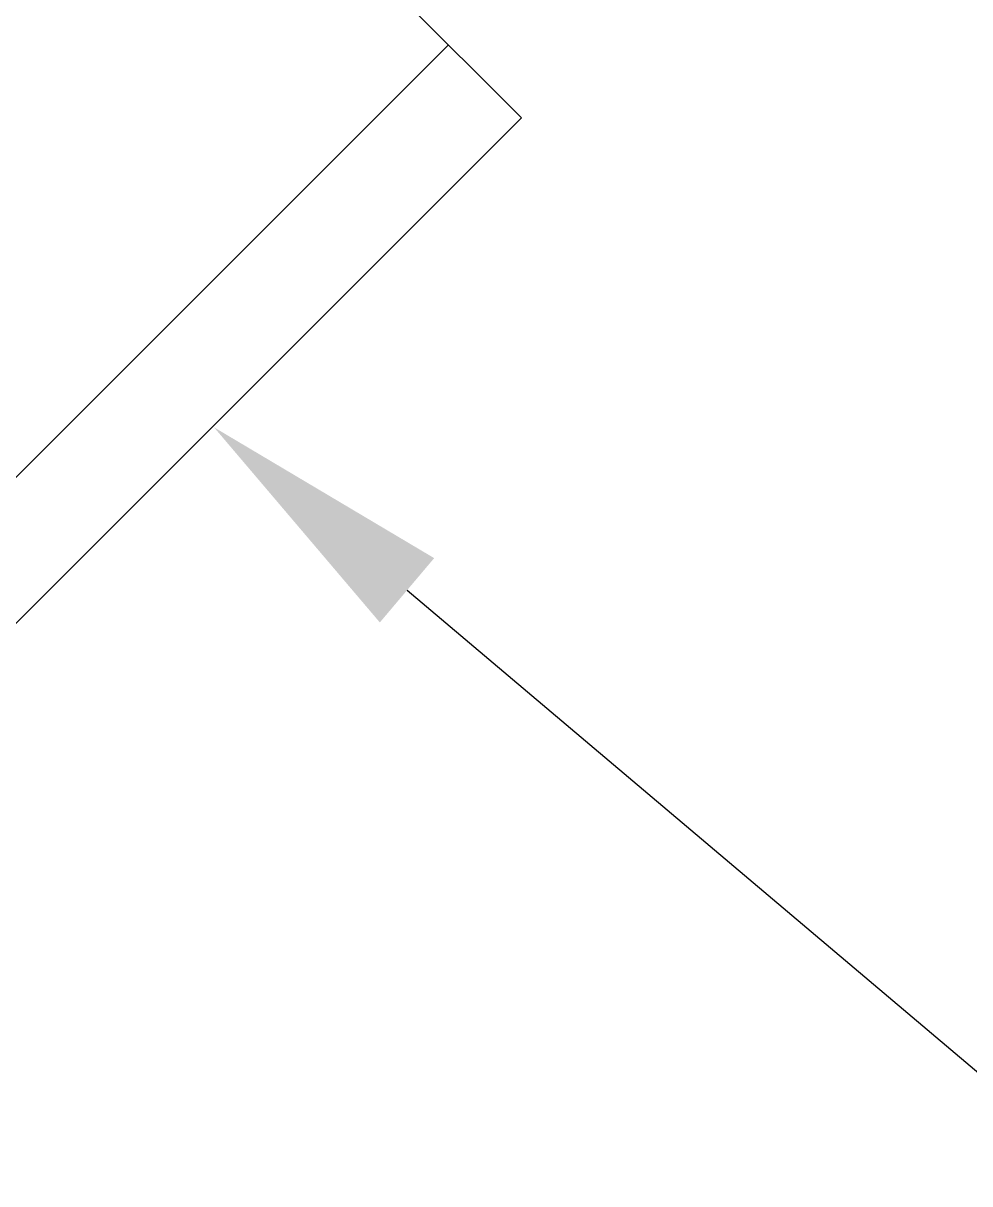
# Model space of a CAD drawing. Extents: x -427546 to -314919, y 698702 to 968782.
# Drawn here: x -413981 to -413606.3, y 893735.7 to 894195.3 of the extents above; entities that cross this region are included whole.
import ezdxf

# ---------------------------------------------------------------- set-up
doc = ezdxf.new("R2010")
doc.units = 0
doc.header["$LTSCALE"] = 1000
doc.header["$MEASUREMENT"] = 0
doc.layers.get('0').update_dxf_attribs({"linetype": 'CONTINUOUS'})

msp = doc.modelspace()

# ---------------------------------------------------------------- linework, layer by layer
for p, q in [((-413927.85, 894301.8), (-413783.8, 894157.76)), ((-413812.71, 894186.67), (-414058.73, 893940.66)), ((-414069.71, 893871.85), (-413783.8, 894157.76))]:
    msp.add_line(p, q)
msp.add_lwpolyline([(-413829.09, 893970.75), (-413550.86, 893735.75)])
msp.add_solid([(-413839.84, 893958.01), (-413905.48, 894035.27), (-413818.33, 893983.48)])

doc.saveas('drawing.dxf')
